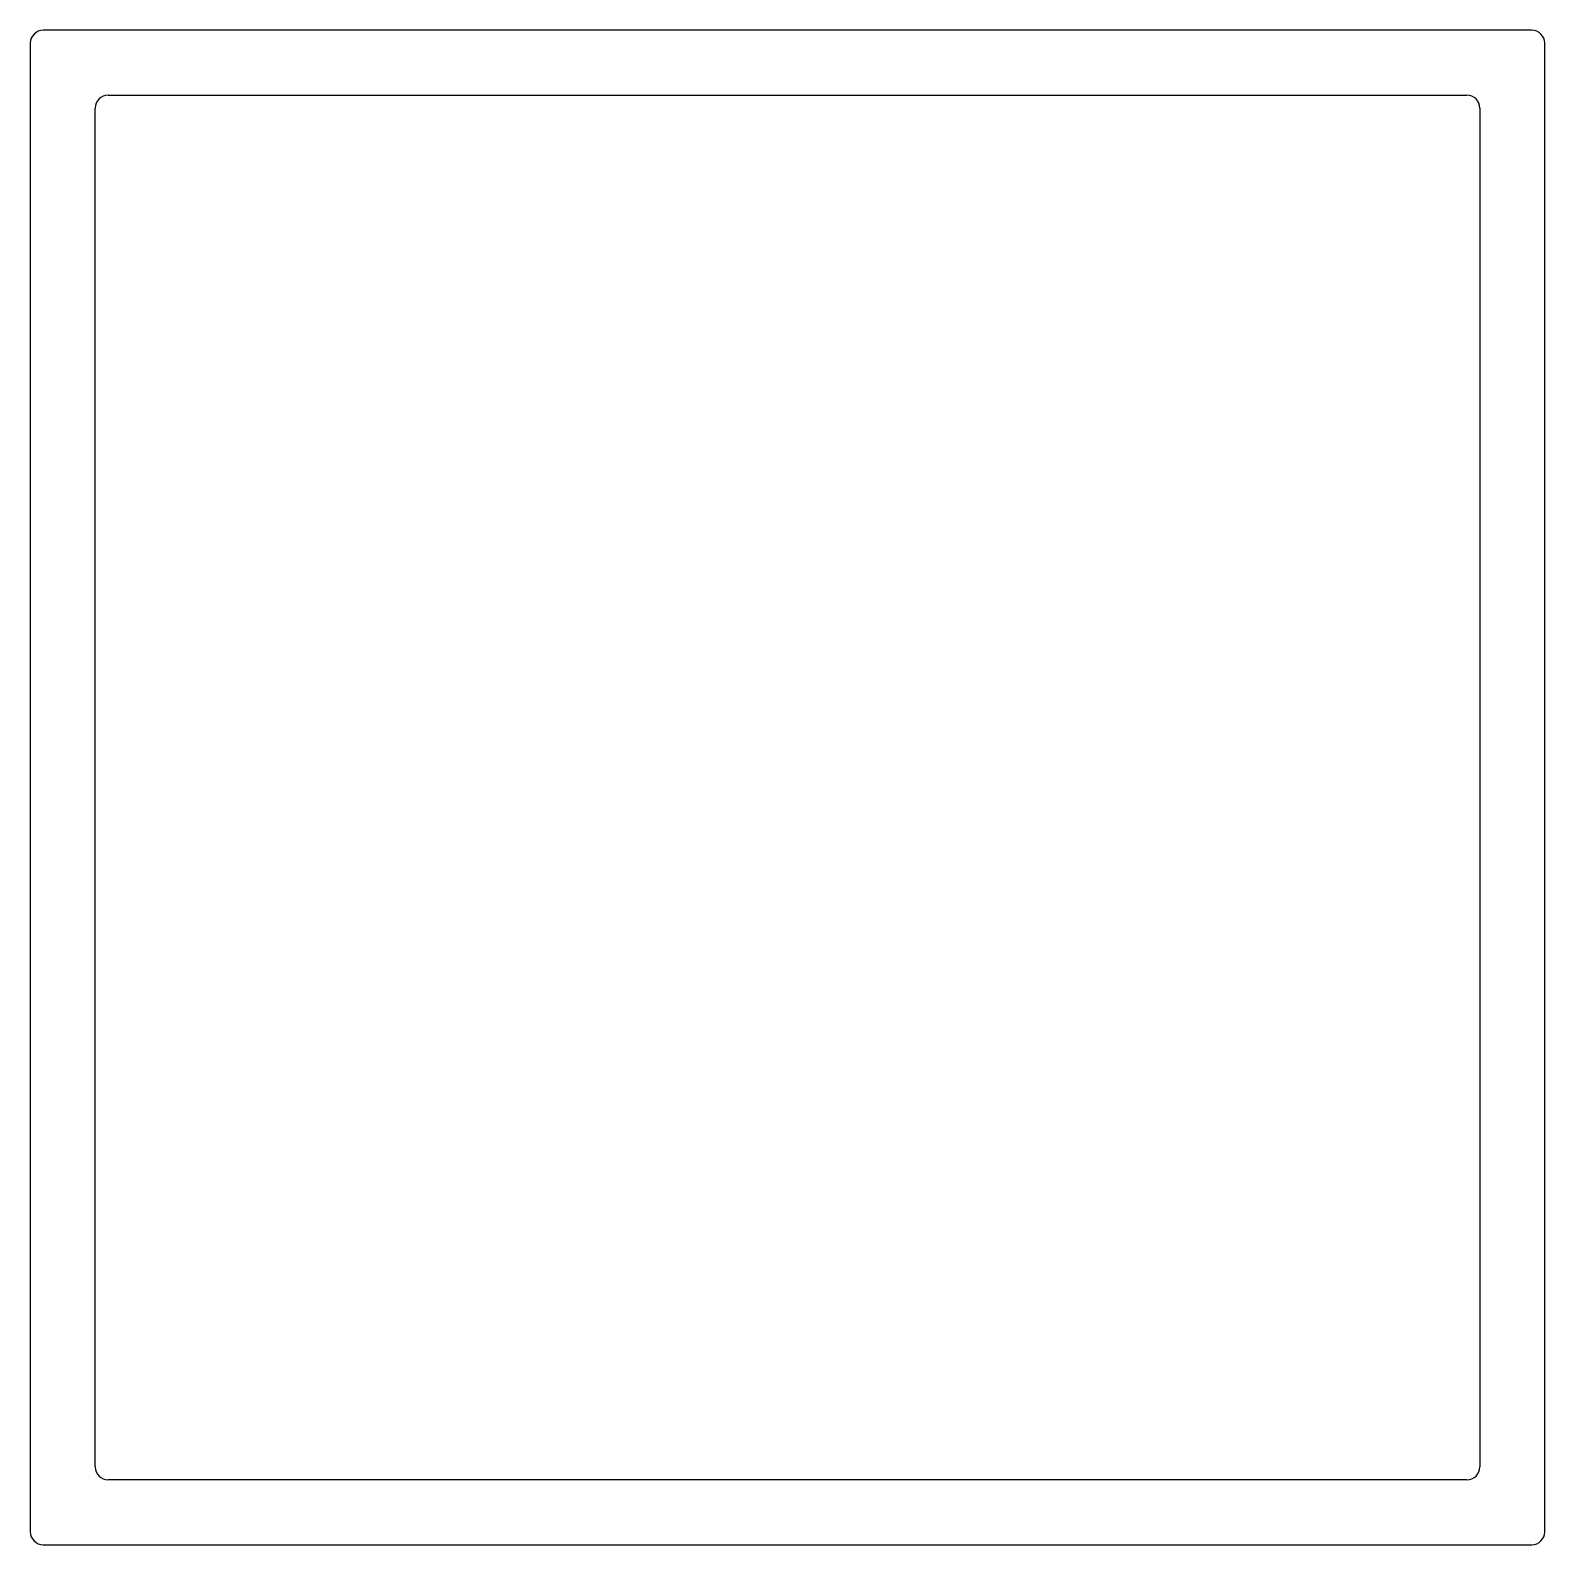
# Model space of a CAD drawing. Extents: x -22.4 to 22, y 12.9 to 57.3.
import ezdxf

# ---------------------------------------------------------------- set-up
doc = ezdxf.new("R2010")
doc.units = 0
doc.layers.get('0').update_dxf_attribs({"linetype": 'CONTINUOUS'})

msp = doc.modelspace()

# ---------------------------------------------------------------- linework, layer by layer
at = {"linetype": 'CONTINUOUS'}
for p, q in [((-22.426, 56.947), (-22.426, 13.259)), ((21.643, 57.328), (-22.045, 57.328)), ((22.024, 13.259), (22.024, 56.947)), ((-22.045, 12.878), (21.643, 12.878))]:
    msp.add_line(p, q, dxfattribs=at)
for p, q in [((-20.14, 55.423), (19.738, 55.423)), ((-20.521, 15.164), (-20.521, 55.042)), ((20.119, 55.042), (20.119, 15.164)), ((19.738, 14.783), (-20.14, 14.783))]:
    msp.add_line(p, q)
for centre, start, end in [((-22.045, 56.947), 90, 180), ((21.643, 56.947), 0, 90), ((-22.045, 13.259), 180, 270), ((21.643, 13.259), 270, 360)]:
    msp.add_arc(centre, 0.381, start, end, dxfattribs=at)
for centre, start, end in [((-20.14, 55.042), 90, 180), ((19.738, 55.042), 360, 90), ((-20.14, 15.164), 180, 270), ((19.738, 15.164), 270, 360)]:
    msp.add_arc(centre, 0.381, start, end)

doc.saveas('drawing.dxf')
